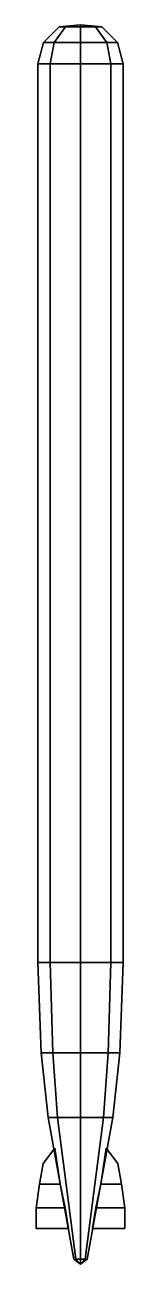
# Model space of a CAD drawing. Extents: x -0.26 to 0.26, y -3.63 to 3.64.
import ezdxf

# ---------------------------------------------------------------- set-up
doc = ezdxf.new("R2010")
doc.units = 0
doc.layers.get('0').update_dxf_attribs({"linetype": 'CONTINUOUS'})

msp = doc.modelspace()

# ---------------------------------------------------------------- linework, layer by layer
for points in [[(0, 3.64), (-0.1255, 3.6274), (-0.0887, 3.6274, 0.0887), (0, 3.64)], [(0, 3.64), (-0.0887, 3.6274, -0.0887), (-0.1255, 3.6274), (0, 3.64)], [(0, 3.64), (-0.0887, 3.6274, 0.0887), (0, 3.6274, 0.1255), (0, 3.64)], [(0, 3.64), (0, 3.6274, -0.1255), (-0.0887, 3.6274, -0.0887), (0, 3.64)], [(0, 3.64), (0, 3.6274, 0.1255), (0.0887, 3.6274, 0.0887), (0, 3.64)], [(0, 3.64), (0.0887, 3.6274, 0.0887), (0.1255, 3.6274), (0, 3.64)], [(0, 3.64), (0.1255, 3.6274), (0.0887, 3.6274, -0.0887), (0, 3.64)], [(0, 3.64), (0.0887, 3.6274, -0.0887), (0, 3.6274, -0.1255), (0, 3.64)], [(-0.1255, 3.6274), (-0.2174, 3.5355), (-0.1537, 3.5355, 0.1537), (-0.0887, 3.6274, 0.0887)], [(-0.0887, 3.6274, -0.0887), (-0.1537, 3.5355, -0.1537), (-0.2174, 3.5355), (-0.1255, 3.6274)], [(-0.0887, 3.6274, 0.0887), (-0.1537, 3.5355, 0.1537), (0, 3.5355, 0.2174), (0, 3.6274, 0.1255)], [(0, 3.6274, -0.1255), (0, 3.5355, -0.2174), (-0.1537, 3.5355, -0.1537), (-0.0887, 3.6274, -0.0887)], [(0, 3.6274, 0.1255), (0, 3.5355, 0.2174), (0.1537, 3.5355, 0.1537), (0.0887, 3.6274, 0.0887)], [(0.0887, 3.6274, -0.0887), (0.1537, 3.5355, -0.1537), (0, 3.5355, -0.2174), (0, 3.6274, -0.1255)], [(0.0887, 3.6274, 0.0887), (0.1537, 3.5355, 0.1537), (0.2174, 3.5355), (0.1255, 3.6274)], [(0.1255, 3.6274), (0.2174, 3.5355), (0.1537, 3.5355, -0.1537), (0.0887, 3.6274, -0.0887)], [(-0.2174, 3.5355), (-0.251, 3.41), (-0.1775, 3.41, 0.1775), (-0.1537, 3.5355, 0.1537)], [(-0.1537, 3.5355, -0.1537), (-0.1775, 3.41, -0.1775), (-0.251, 3.41), (-0.2174, 3.5355)], [(-0.1537, 3.5355, 0.1537), (-0.1775, 3.41, 0.1775), (0, 3.41, 0.251), (0, 3.5355, 0.2174)], [(0, 3.5355, -0.2174), (0, 3.41, -0.251), (-0.1775, 3.41, -0.1775), (-0.1537, 3.5355, -0.1537)], [(0, 3.5355, 0.2174), (0, 3.41, 0.251), (0.1775, 3.41, 0.1775), (0.1537, 3.5355, 0.1537)], [(0.1537, 3.5355, -0.1537), (0.1775, 3.41, -0.1775), (0, 3.41, -0.251), (0, 3.5355, -0.2174)], [(0.1537, 3.5355, 0.1537), (0.1775, 3.41, 0.1775), (0.251, 3.41), (0.2174, 3.5355)], [(0.2174, 3.5355), (0.251, 3.41), (0.1775, 3.41, -0.1775), (0.1537, 3.5355, -0.1537)], [(-0.1775, 3.41, 0.1775), (-0.251, 3.41), (-0.251, -1.86), (-0.1775, -1.86, 0.1775)], [(-0.251, 3.41), (-0.1775, 3.41, -0.1775), (-0.1775, -1.86, -0.1775), (-0.251, -1.86)], [(0, 3.41, 0.251), (-0.1775, 3.41, 0.1775), (-0.1775, -1.86, 0.1775), (0, -1.86, 0.251)], [(-0.1775, 3.41, -0.1775), (0, 3.41, -0.251), (0, -1.86, -0.251), (-0.1775, -1.86, -0.1775)], [(0.1775, 3.41, 0.1775), (0, 3.41, 0.251), (0, -1.86, 0.251), (0.1775, -1.86, 0.1775)], [(0, 3.41, -0.251), (0.1775, 3.41, -0.1775), (0.1775, -1.86, -0.1775), (0, -1.86, -0.251)], [(0.251, 3.41), (0.1775, 3.41, 0.1775), (0.1775, -1.86, 0.1775), (0.251, -1.86)], [(0.1775, 3.41, -0.1775), (0.251, 3.41), (0.251, -1.86), (0.1775, -1.86, -0.1775)], [(-0.1775, -1.86, 0.1775), (-0.251, -1.86), (-0.23, -2.39), (-0.1626, -2.39, 0.1626)], [(-0.251, -1.86), (-0.1775, -1.86, -0.1775), (-0.1626, -2.39, -0.1626), (-0.23, -2.39)], [(0, -1.86, 0.251), (-0.1775, -1.86, 0.1775), (-0.1626, -2.39, 0.1626), (0, -2.39, 0.23)], [(-0.1775, -1.86, -0.1775), (0, -1.86, -0.251), (0, -2.39, -0.23), (-0.1626, -2.39, -0.1626)], [(0.1775, -1.86, 0.1775), (0, -1.86, 0.251), (0, -2.39, 0.23), (0.1626, -2.39, 0.1626)], [(0, -1.86, -0.251), (0.1775, -1.86, -0.1775), (0.1626, -2.39, -0.1626), (0, -2.39, -0.23)], [(0.251, -1.86), (0.1775, -1.86, 0.1775), (0.1626, -2.39, 0.1626), (0.23, -2.39)], [(0.1775, -1.86, -0.1775), (0.251, -1.86), (0.23, -2.39), (0.1626, -2.39, -0.1626)], [(-0.1626, -2.39, 0.1626), (-0.23, -2.39), (-0.19, -2.77), (-0.1344, -2.77, 0.1344)], [(-0.23, -2.39), (-0.1626, -2.39, -0.1626), (-0.1344, -2.77, -0.1344), (-0.19, -2.77)], [(0, -2.39, 0.23), (-0.1626, -2.39, 0.1626), (-0.1344, -2.77, 0.1344), (0, -2.77, 0.19)], [(-0.1626, -2.39, -0.1626), (0, -2.39, -0.23), (0, -2.77, -0.19), (-0.1344, -2.77, -0.1344)], [(0.1626, -2.39, 0.1626), (0, -2.39, 0.23), (0, -2.77, 0.19), (0.1344, -2.77, 0.1344)], [(0, -2.39, -0.23), (0.1626, -2.39, -0.1626), (0.1344, -2.77, -0.1344), (0, -2.77, -0.19)], [(0.23, -2.39), (0.1626, -2.39, 0.1626), (0.1344, -2.77, 0.1344), (0.19, -2.77)], [(0.1626, -2.39, -0.1626), (0.23, -2.39), (0.19, -2.77), (0.1344, -2.77, -0.1344)], [(-0.1344, -2.77, 0.1344), (-0.19, -2.77), (-0.04, -3.6), (-0.0283, -3.6, 0.0283)], [(-0.19, -2.77), (-0.1344, -2.77, -0.1344), (-0.0283, -3.6, -0.0283), (-0.04, -3.6)], [(0, -2.77, 0.19), (-0.1344, -2.77, 0.1344), (-0.0283, -3.6, 0.0283), (0, -3.6, 0.04)], [(-0.1344, -2.77, -0.1344), (0, -2.77, -0.19), (0, -3.6, -0.04), (-0.0283, -3.6, -0.0283)], [(0.1344, -2.77, 0.1344), (0, -2.77, 0.19), (0, -3.6, 0.04), (0.0283, -3.6, 0.0283)], [(0, -2.77, -0.19), (0.1344, -2.77, -0.1344), (0.0283, -3.6, -0.0283), (0, -3.6, -0.04)], [(0.19, -2.77), (0.1344, -2.77, 0.1344), (0.0283, -3.6, 0.0283), (0.04, -3.6)], [(0.1344, -2.77, -0.1344), (0.19, -2.77), (0.04, -3.6), (0.0283, -3.6, -0.0283)], [(-0.12, -3.16), (-0.24, -3.16), (-0.22, -3.04), (-0.15, -2.95)], [(-0.15, -2.95), (-0.22, -3.04), (-0.24, -3.16), (-0.12, -3.16)], [(0, -2.95, 0.15), (0, -3.04, 0.22), (0, -3.16, 0.24), (0, -3.16, 0.12)], [(0, -3.16, 0.12), (0, -3.16, 0.24), (0, -3.04, 0.22), (0, -2.95, 0.15)], [(0, -3.16, -0.12), (0, -3.16, -0.24), (0, -3.04, -0.22), (0, -2.95, -0.15)], [(0, -2.95, -0.15), (0, -3.04, -0.22), (0, -3.16, -0.24), (0, -3.16, -0.12)], [(0.12, -3.16), (0.24, -3.16), (0.22, -3.04), (0.15, -2.95)], [(0.15, -2.95), (0.22, -3.04), (0.24, -3.16), (0.12, -3.16)], [(-0.09, -3.3), (-0.26, -3.3), (-0.24, -3.16), (-0.12, -3.16)], [(-0.12, -3.16), (-0.24, -3.16), (-0.26, -3.3), (-0.09, -3.3)], [(0, -3.16, 0.12), (0, -3.16, 0.24), (0, -3.3, 0.26), (0, -3.3, 0.09)], [(0, -3.3, 0.09), (0, -3.3, 0.26), (0, -3.16, 0.24), (0, -3.16, 0.12)], [(0, -3.3, -0.09), (0, -3.3, -0.26), (0, -3.16, -0.24), (0, -3.16, -0.12)], [(0, -3.16, -0.12), (0, -3.16, -0.24), (0, -3.3, -0.26), (0, -3.3, -0.09)], [(0.09, -3.3), (0.26, -3.3), (0.24, -3.16), (0.12, -3.16)], [(0.12, -3.16), (0.24, -3.16), (0.26, -3.3), (0.09, -3.3)], [(-0.09, -3.3), (-0.26, -3.3), (-0.26, -3.42), (-0.07, -3.42)], [(-0.07, -3.42), (-0.26, -3.42), (-0.26, -3.3), (-0.09, -3.3)], [(0, -3.42, 0.07), (0, -3.42, 0.26), (0, -3.3, 0.26), (0, -3.3, 0.09)], [(0, -3.3, 0.09), (0, -3.3, 0.26), (0, -3.42, 0.26), (0, -3.42, 0.07)], [(0, -3.3, -0.09), (0, -3.3, -0.26), (0, -3.42, -0.26), (0, -3.42, -0.07)], [(0, -3.42, -0.07), (0, -3.42, -0.26), (0, -3.3, -0.26), (0, -3.3, -0.09)], [(0.09, -3.3), (0.26, -3.3), (0.26, -3.42), (0.07, -3.42)], [(0.07, -3.42), (0.26, -3.42), (0.26, -3.3), (0.09, -3.3)], [(-0.0283, -3.6, 0.0283), (-0.04, -3.6), (0, -3.63)], [(-0.04, -3.6), (-0.0283, -3.6, -0.0283), (0, -3.63)], [(0, -3.6, 0.04), (-0.0283, -3.6, 0.0283), (0, -3.63)], [(-0.0283, -3.6, -0.0283), (0, -3.6, -0.04), (0, -3.63)], [(0.04, -3.6), (0.0283, -3.6, 0.0283), (0, -3.63)], [(0.0283, -3.6, 0.0283), (0, -3.6, 0.04), (0, -3.63)], [(0, -3.6, -0.04), (0.0283, -3.6, -0.0283), (0, -3.63)], [(0.0283, -3.6, -0.0283), (0.04, -3.6), (0, -3.63)]]:
    msp.add_3dface(points)

doc.saveas('drawing.dxf')
